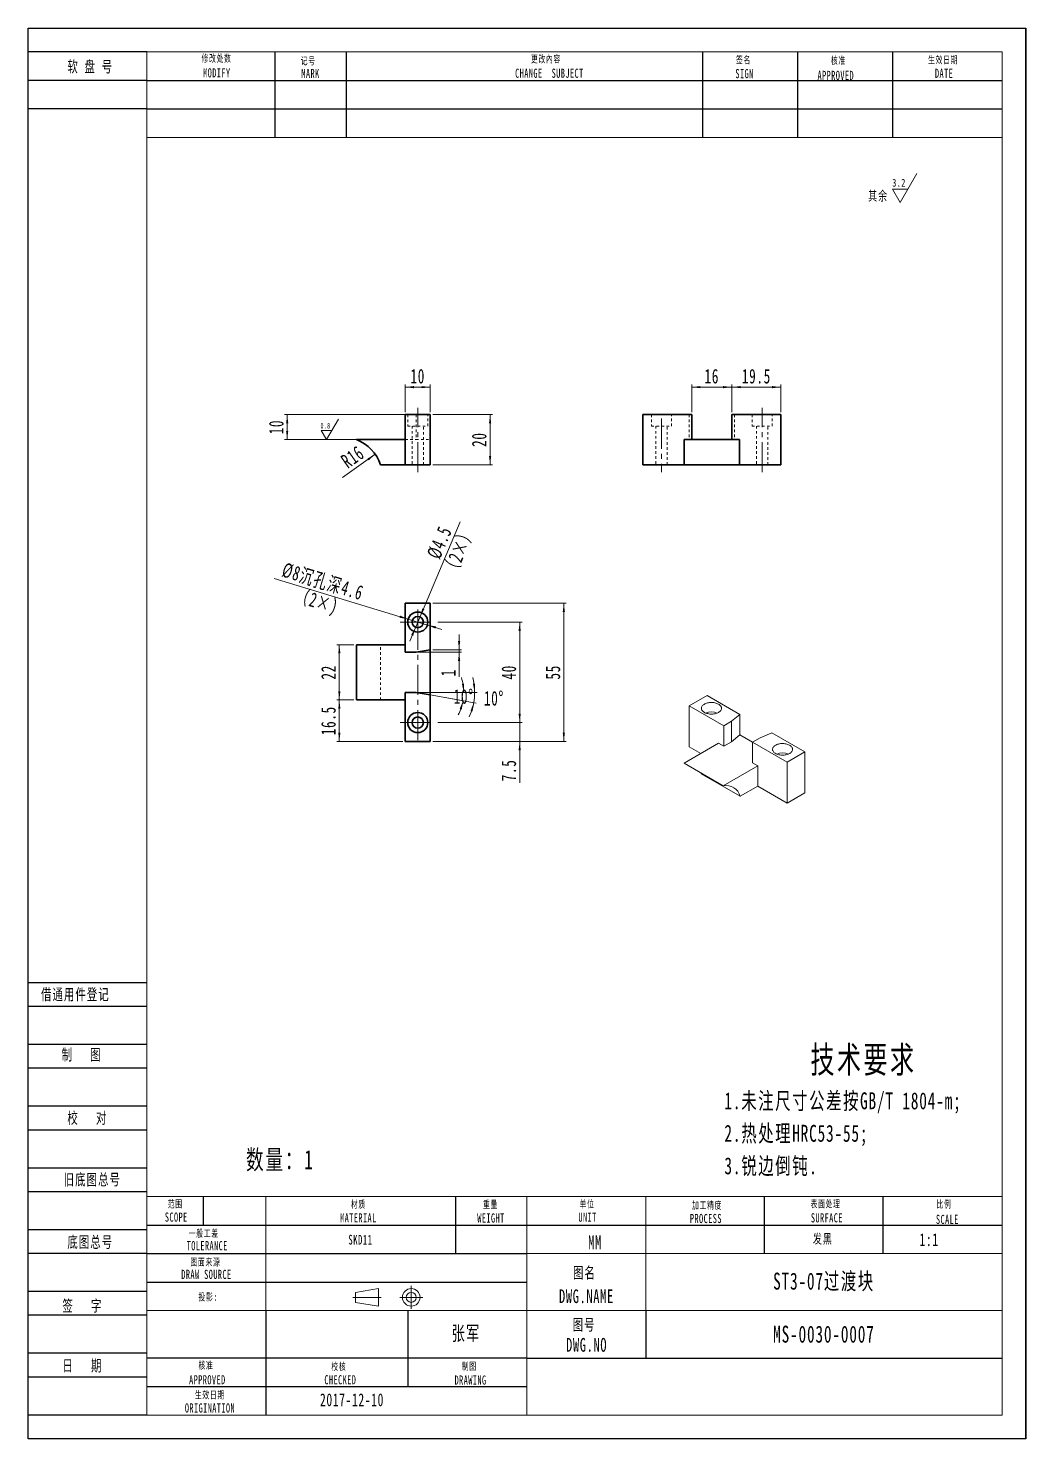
# Model space of a CAD drawing. Header units: millimetres. Extents: x 1333 to 6759, y -11 to 566.
# Drawn here: x 2247 to 2644, y 0 to 561 of the extents above; entities that cross this region are included whole.
import ezdxf

# ---------------------------------------------------------------- set-up
doc = ezdxf.new("R2010")
doc.units = ezdxf.units.MM
for name, pattern in [('AD_LTYPE3 0 mm', [16, 11, -1, 1, -1, 1, -1]), ('AD_LTYPE6 0 mm', [12, 1, -1, 1, -1, 1, -1, 1, -1, 1, -1, 1, -1]), ('点画线', [18, 12, -2, 2, -2]), ('虚线', [2, 1, -1])]:
    doc.linetypes.add(name, pattern=pattern)
doc.layers.get('0').update_dxf_attribs({"lineweight": 35})
for name, color, linetype, lineweight in [('ACAD0', 7, 'Continuous', 0), ('ACADA-定位3-标高', 171, 'Continuous', 0), ('ACADA-构件3-柱砼', 9, 'Continuous', 0), ('ACADA-构件8-屋面', 7, 'Continuous', 0), ('EB0', 7, 'Continuous', 35), ('中心线层', 1, '点画线', 18), ('尺寸线层', 3, 'Continuous', 18), ('虚线层', 6, '虚线', 18)]:
    doc.layers.add(name, color=color, linetype=linetype, lineweight=lineweight)
doc.styles.add('标准', font='', dxfattribs={"width": 0.667})
doc.styles.get('标准').set_extended_font_data('宋体')
doc.dimstyles.new('标准', dxfattribs={"dimtxt": 5.779688, "dimasz": 3.5, "dimexe": 1, "dimexo": 1, "dimgap": 1.209086, "dimtad": 1, "dimdec": 1, "dimdsep": 46, "dimtxsty": '标准', "dimblk": '_CAXARROW', "dimcen": 0, "dimdle": 7, "dimazin": 2, "dimtfac": 0.707107, "dimtdec": 3, "dimtmove": 0, "dimatfit": 3, "dimfxl": 0, "dimfrac": 2, "dimtolj": 1, "dimarcsym": 0})

# ---------------------------------------------------------------- blocks, each defined once
blk = doc.blocks.new('*X26')
at = {"layer": '尺寸线层', "linetype": 'Continuous', "lineweight": 18}
blk.add_hatch(color=0, dxfattribs=at).paths.add_polyline_path([(2385.52, 391.72), (2382.9, 389.36), (2382.4, 390.08)], flags=0)
at = {"layer": '尺寸线层', "color": 0, "linetype": 'Continuous', "lineweight": 18}
blk.add_line((2385.52, 391.72), (2372.4, 382.56), dxfattribs=at)
at = {"layer": '尺寸线层', "color": 0, "linetype": 'Continuous', "lineweight": 18, "insert": (2376.49, 390.68), "char_height": 5.78, "width": 18.6641, "attachment_point": 5, "rotation": 34.9367, "line_spacing_factor": 1.15057, "style": '标准'}
blk.add_mtext('\\T1.1;R16', dxfattribs=at)
blk = doc.blocks.new('_CAXARROW')
blk.add_hatch(color=0).paths.add_polyline_path([(0, 0), (-1, 0.125), (-1, -0.125)], flags=0)
blk = doc.blocks.new('*X27')
at = {"layer": '尺寸线层', "linetype": 'Continuous', "lineweight": 18}
for points in [[(2397.4, 418.46), (2400.9, 418.89), (2400.9, 418.02)], [(2407.4, 418.46), (2403.9, 418.89), (2403.9, 418.02)]]:
    blk.add_hatch(color=0, dxfattribs=at).paths.add_polyline_path(points, flags=0)
at = {"layer": '尺寸线层', "color": 0, "linetype": 'Continuous', "lineweight": 18}
for p, q in [((2397.4, 408.56), (2397.4, 419.46)), ((2397.4, 418.46), (2407.4, 418.46)), ((2407.4, 408.56), (2407.4, 419.46))]:
    blk.add_line(p, q, dxfattribs=at)
at = {"layer": '尺寸线层', "color": 0, "linetype": 'Continuous', "lineweight": 18, "insert": (2402.4, 422.77), "char_height": 5.78, "width": 8.2177, "attachment_point": 5, "line_spacing_factor": 1.15057, "style": '标准'}
blk.add_mtext('\\T1.1;10', dxfattribs=at)
blk = doc.blocks.new('*X28')
at = {"layer": '尺寸线层', "linetype": 'Continuous', "lineweight": 18}
for points in [[(2431.18, 407.56), (2431.62, 404.06), (2430.74, 404.06)], [(2431.18, 387.56), (2431.62, 391.06), (2430.74, 391.06)]]:
    blk.add_hatch(color=0, dxfattribs=at).paths.add_polyline_path(points, flags=0)
at = {"layer": '尺寸线层', "color": 0, "linetype": 'Continuous', "lineweight": 18}
for p, q in [((2408.4, 407.56), (2432.18, 407.56)), ((2431.18, 407.56), (2431.18, 387.56)), ((2408.4, 387.56), (2432.18, 387.56))]:
    blk.add_line(p, q, dxfattribs=at)
at = {"layer": '尺寸线层', "color": 0, "linetype": 'Continuous', "lineweight": 18, "insert": (2426.87, 397.56), "char_height": 5.78, "width": 8.2177, "attachment_point": 5, "rotation": 90, "line_spacing_factor": 1.15057, "style": '标准'}
blk.add_mtext('\\T1.1;20', dxfattribs=at)
blk = doc.blocks.new('*X29')
at = {"layer": '尺寸线层', "linetype": 'Continuous', "lineweight": 18}
for points in [[(2350.45, 407.56), (2350.02, 404.06), (2350.89, 404.06)], [(2350.45, 397.56), (2350.02, 401.06), (2350.89, 401.06)]]:
    blk.add_hatch(color=0, dxfattribs=at).paths.add_polyline_path(points, flags=0)
at = {"layer": '尺寸线层', "color": 0, "linetype": 'Continuous', "lineweight": 18}
for p, q in [((2397.4, 407.56), (2349.45, 407.56)), ((2350.45, 397.56), (2350.45, 407.56)), ((2376.97, 397.56), (2349.45, 397.56))]:
    blk.add_line(p, q, dxfattribs=at)
at = {"layer": '尺寸线层', "color": 0, "linetype": 'Continuous', "lineweight": 18, "insert": (2346.14, 402.56), "char_height": 5.78, "width": 8.2177, "attachment_point": 5, "rotation": 90, "line_spacing_factor": 1.15057, "style": '标准'}
blk.add_mtext('\\T1.1;10', dxfattribs=at)
blk = doc.blocks.new('*X30')
at = {"layer": 'EB0', "linetype": 'Continuous', "lineweight": 18}
for points in [[(2398.57, 326.13), (2395.35, 327.56), (2395.09, 326.73)], [(2406.23, 323.82), (2409.71, 323.22), (2409.45, 322.39)]]:
    blk.add_hatch(color=0, dxfattribs=at).paths.add_polyline_path(points, flags=0)
at = {"layer": 'EB0', "color": 0, "linetype": 'Continuous', "lineweight": 18}
blk.add_line((2345.27, 342.25), (2411.97, 322.08), dxfattribs=at)
at = {"layer": 'EB0', "color": 0, "linetype": 'Continuous', "lineweight": 18, "attachment_point": 5, "rotation": 343.1731, "line_spacing_factor": 1.15057, "style": '标准'}
for s, insert, char_height, width in [('\\T1.1;%%C8沉孔深4.6', (2364.56, 340.92), 5.7797, 51.0115), ('\\T1.1;（2×)', (2362.07, 332.67), 5.78, 27.3959)]:
    blk.add_mtext(s, dxfattribs=dict(at, insert=insert, char_height=char_height, width=width))
blk = doc.blocks.new('*X31')
at = {"layer": 'EB0', "linetype": 'Continuous', "lineweight": 18}
for points in [[(2403.28, 327.05), (2405.04, 330.1), (2404.23, 330.44)], [(2401.52, 322.9), (2400.57, 319.51), (2399.76, 319.85)]]:
    blk.add_hatch(color=0, dxfattribs=at).paths.add_polyline_path(points, flags=0)
at = {"layer": 'EB0', "color": 0, "linetype": 'Continuous', "lineweight": 18}
blk.add_line((2419.25, 364.86), (2399.19, 317.38), dxfattribs=at)
at = {"layer": 'EB0', "color": 0, "linetype": 'Continuous', "lineweight": 18, "attachment_point": 5, "rotation": 67.0967, "line_spacing_factor": 1.15057, "style": '标准'}
for s, insert, char_height, width in [('\\T1.1;%%C4.5', (2411.08, 356.59), 5.7797, 37.6882), ('\\T1.1;（2×）', (2419.02, 353.24), 5.78, 48.7303)]:
    blk.add_mtext(s, dxfattribs=dict(at, insert=insert, char_height=char_height, width=width))
blk = doc.blocks.new('*X32')
at = {"layer": '尺寸线层', "linetype": 'Continuous', "lineweight": 18}
for points in [[(2511.38, 418.46), (2514.88, 418.02), (2514.88, 418.89)], [(2527.38, 418.46), (2523.88, 418.02), (2523.88, 418.89)]]:
    blk.add_hatch(color=0, dxfattribs=at).paths.add_polyline_path(points, flags=0)
at = {"layer": '尺寸线层', "color": 0, "linetype": 'Continuous', "lineweight": 18}
for p, q in [((2511.38, 408.56), (2511.38, 419.46)), ((2527.38, 418.46), (2511.38, 418.46)), ((2527.38, 408.56), (2527.38, 419.46))]:
    blk.add_line(p, q, dxfattribs=at)
at = {"layer": '尺寸线层', "color": 0, "linetype": 'Continuous', "lineweight": 18, "insert": (2519.38, 422.77), "char_height": 5.78, "width": 8.1856, "attachment_point": 5, "line_spacing_factor": 1.15057, "style": '标准'}
blk.add_mtext('\\T1.1;16', dxfattribs=at)
blk = doc.blocks.new('*X33')
at = {"layer": '尺寸线层', "linetype": 'Continuous', "lineweight": 18}
for points in [[(2527.38, 418.46), (2530.88, 418.02), (2530.88, 418.89)], [(2546.88, 418.46), (2543.38, 418.02), (2543.38, 418.89)]]:
    blk.add_hatch(color=0, dxfattribs=at).paths.add_polyline_path(points, flags=0)
at = {"layer": '尺寸线层', "color": 0, "linetype": 'Continuous', "lineweight": 18}
for p, q in [((2527.38, 408.56), (2527.38, 419.46)), ((2546.88, 418.46), (2527.38, 418.46)), ((2546.88, 408.56), (2546.88, 419.46))]:
    blk.add_line(p, q, dxfattribs=at)
at = {"layer": '尺寸线层', "color": 0, "linetype": 'Continuous', "lineweight": 18, "insert": (2537.13, 422.77), "char_height": 5.78, "width": 17.1678, "attachment_point": 5, "line_spacing_factor": 1.15057, "style": '标准'}
blk.add_mtext('\\T1.1;19.5', dxfattribs=at)
blk = doc.blocks.new('*X34')
at = {"layer": '尺寸线层', "linetype": 'Continuous', "lineweight": 18}
for points in [[(2460.51, 332.48), (2460.94, 328.98), (2460.07, 328.98)], [(2460.51, 277.48), (2460.94, 280.98), (2460.07, 280.98)]]:
    blk.add_hatch(color=0, dxfattribs=at).paths.add_polyline_path(points, flags=0)
at = {"layer": '尺寸线层', "color": 0, "linetype": 'Continuous', "lineweight": 18}
for p, q in [((2408.4, 332.48), (2461.51, 332.48)), ((2460.51, 332.48), (2460.51, 277.48)), ((2408.4, 277.48), (2461.51, 277.48))]:
    blk.add_line(p, q, dxfattribs=at)
at = {"layer": '尺寸线层', "color": 0, "linetype": 'Continuous', "lineweight": 18, "insert": (2456.2, 304.98), "char_height": 5.78, "width": 8.1213, "attachment_point": 5, "rotation": 90, "line_spacing_factor": 1.15057, "style": '标准'}
blk.add_mtext('\\T1.1;55', dxfattribs=at)
blk = doc.blocks.new('*X35')
at = {"layer": '尺寸线层', "linetype": 'Continuous', "lineweight": 18}
for points in [[(2442.96, 324.98), (2442.52, 321.48), (2443.39, 321.48)], [(2442.96, 284.98), (2442.52, 288.48), (2443.39, 288.48)]]:
    blk.add_hatch(color=0, dxfattribs=at).paths.add_polyline_path(points, flags=0)
at = {"layer": '尺寸线层', "color": 0, "linetype": 'Continuous', "lineweight": 18}
for p, q in [((2410.4, 324.98), (2443.96, 324.98)), ((2442.96, 284.98), (2442.96, 324.98)), ((2410.4, 284.98), (2443.96, 284.98))]:
    blk.add_line(p, q, dxfattribs=at)
at = {"layer": '尺寸线层', "color": 0, "linetype": 'Continuous', "lineweight": 18, "insert": (2438.65, 304.98), "char_height": 5.78, "width": 8.2177, "attachment_point": 5, "rotation": 90, "line_spacing_factor": 1.15057, "style": '标准'}
blk.add_mtext('\\T1.1;40', dxfattribs=at)
blk = doc.blocks.new('*X36')
at = {"layer": '尺寸线层', "linetype": 'Continuous', "lineweight": 18}
for points in [[(2442.96, 284.98), (2442.52, 288.48), (2443.39, 288.48)], [(2442.96, 277.48), (2442.52, 273.98), (2443.39, 273.98)]]:
    blk.add_hatch(color=0, dxfattribs=at).paths.add_polyline_path(points, flags=0)
at = {"layer": '尺寸线层', "color": 0, "linetype": 'Continuous', "lineweight": 18}
for p, q in [((2442.96, 260.95), (2442.96, 290.98)), ((2410.4, 284.98), (2443.96, 284.98)), ((2408.4, 277.48), (2443.96, 277.48))]:
    blk.add_line(p, q, dxfattribs=at)
at = {"layer": '尺寸线层', "color": 0, "linetype": 'Continuous', "lineweight": 18, "insert": (2438.65, 265.96), "char_height": 5.78, "width": 12.6446, "attachment_point": 5, "rotation": 90, "line_spacing_factor": 1.15057, "style": '标准'}
blk.add_mtext('\\T1.1;7.5', dxfattribs=at)
blk = doc.blocks.new('*X37')
at = {"layer": '尺寸线层', "linetype": 'Continuous', "lineweight": 18}
for points in [[(2418.85, 313.98), (2419.29, 317.48), (2418.41, 317.48)], [(2418.85, 312.98), (2419.29, 309.48), (2418.41, 309.48)]]:
    blk.add_hatch(color=0, dxfattribs=at).paths.add_polyline_path(points, flags=0)
at = {"layer": '尺寸线层', "color": 0, "linetype": 'Continuous', "lineweight": 18}
for p, q in [((2418.85, 319.98), (2418.85, 303.13)), ((2402.73, 312.98), (2419.85, 312.98)), ((2408.4, 313.98), (2419.85, 313.98))]:
    blk.add_line(p, q, dxfattribs=at)
at = {"layer": '尺寸线层', "color": 0, "linetype": 'Continuous', "lineweight": 18, "insert": (2414.54, 304.8), "char_height": 5.78, "width": 3.2768, "attachment_point": 5, "rotation": 90, "line_spacing_factor": 1.15057, "style": '标准'}
blk.add_mtext('\\T1.1;1', dxfattribs=at)
blk = doc.blocks.new('*X38')
at = {"layer": '尺寸线层', "linetype": 'Continuous', "lineweight": 18}
for points in [[(2425.04, 296.98), (2424.34, 300.4), (2425.21, 300.53)], [(2424.68, 292.93), (2423.4, 289.68), (2424.23, 289.4)]]:
    blk.add_hatch(color=0, dxfattribs=at).paths.add_polyline_path(points, flags=0)
at = {"layer": '尺寸线层', "color": 0, "linetype": 'Continuous', "lineweight": 18}
for p, q in [((2401.73, 296.98), (2426.04, 296.98)), ((2407.4, 295.98), (2425.67, 292.75))]:
    blk.add_line(p, q, dxfattribs=at)
blk.add_arc((2401.73, 296.98), 23.31, 335.2505, 14.7495, dxfattribs=at)
at = {"layer": '尺寸线层', "color": 0, "linetype": 'Continuous', "lineweight": 18, "insert": (2432.69, 294.6), "char_height": 5.7797, "width": 12.0342, "attachment_point": 5, "line_spacing_factor": 1.15057, "style": '标准'}
blk.add_mtext('\\T1.1;10%%D', dxfattribs=at)
blk = doc.blocks.new('*X39')
at = {"layer": '尺寸线层', "linetype": 'Continuous', "lineweight": 18}
for points in [[(2371.2, 315.98), (2370.76, 312.48), (2371.64, 312.48)], [(2371.2, 293.98), (2370.76, 297.48), (2371.64, 297.48)]]:
    blk.add_hatch(color=0, dxfattribs=at).paths.add_polyline_path(points, flags=0)
at = {"layer": '尺寸线层', "color": 0, "linetype": 'Continuous', "lineweight": 18}
for p, q in [((2376.97, 315.98), (2370.2, 315.98)), ((2371.2, 293.98), (2371.2, 315.98)), ((2376.97, 293.98), (2370.2, 293.98))]:
    blk.add_line(p, q, dxfattribs=at)
at = {"layer": '尺寸线层', "color": 0, "linetype": 'Continuous', "lineweight": 18, "insert": (2366.89, 304.98), "char_height": 5.78, "width": 8.1213, "attachment_point": 5, "rotation": 90, "line_spacing_factor": 1.15057, "style": '标准'}
blk.add_mtext('\\T1.1;22', dxfattribs=at)
blk = doc.blocks.new('*X40')
at = {"layer": '尺寸线层', "linetype": 'Continuous', "lineweight": 18}
for points in [[(2371.2, 293.98), (2370.76, 290.48), (2371.64, 290.48)], [(2371.2, 277.48), (2370.76, 280.98), (2371.64, 280.98)]]:
    blk.add_hatch(color=0, dxfattribs=at).paths.add_polyline_path(points, flags=0)
at = {"layer": '尺寸线层', "color": 0, "linetype": 'Continuous', "lineweight": 18}
for p, q in [((2376.97, 293.98), (2370.2, 293.98)), ((2371.2, 277.48), (2371.2, 293.98)), ((2396.4, 277.48), (2370.2, 277.48))]:
    blk.add_line(p, q, dxfattribs=at)
at = {"layer": '尺寸线层', "color": 0, "linetype": 'Continuous', "lineweight": 18, "insert": (2366.89, 285.73), "char_height": 5.78, "width": 17.1678, "attachment_point": 5, "rotation": 90, "line_spacing_factor": 1.15057, "style": '标准'}
blk.add_mtext('\\T1.1;16.5', dxfattribs=at)
blk = doc.blocks.new('*X66')
at = {"layer": '尺寸线层', "linetype": 'Continuous', "lineweight": 18}
for p, q in [((0, 0), (4.7, 8.13)), ((11.85, 0), (-6, 0)), ((0, 0), (-2.13, 3.7)), ((-2.13, 3.7), (2.13, 3.7))]:
    blk.add_line(p, q, dxfattribs=at)
at = {"layer": '尺寸线层', "linetype": 'Continuous', "lineweight": 18, "insert": (1.55, 5.53), "char_height": 2.204, "width": 4.8343, "attachment_point": 6, "line_spacing_factor": 1.15057, "style": '标准'}
blk.add_mtext('\\T1.1;0.8', dxfattribs=at)
blk = doc.blocks.new('*X68')
at = {"layer": '尺寸线层', "linetype": 'Continuous', "lineweight": 18}
for points in [[(2420.72, 296.98), (2419.97, 300.38), (2420.83, 300.54)], [(2420.43, 293.68), (2419.1, 290.46), (2419.92, 290.15)]]:
    blk.add_hatch(color=0, dxfattribs=at).paths.add_polyline_path(points, flags=0)
at = {"layer": '尺寸线层', "color": 0, "linetype": 'Continuous', "lineweight": 18}
for p, q in [((2401.73, 296.98), (2421.72, 296.98)), ((2407.4, 295.98), (2421.41, 293.5))]:
    blk.add_line(p, q, dxfattribs=at)
for start, end in [(0, 18.1032), (331.8968, 350)]:
    blk.add_arc((2401.73, 296.98), 18.99, start, end, dxfattribs=at)
at = {"layer": '尺寸线层', "color": 0, "linetype": 'Continuous', "lineweight": 18, "insert": (2420.65, 295.32), "char_height": 5.7797, "width": 12.0342, "attachment_point": 5, "line_spacing_factor": 1.15057, "style": '标准'}
blk.add_mtext('\\T1.1;10%%D', dxfattribs=at)
blk = doc.blocks.new('*X238')
at = {"layer": '尺寸线层', "linetype": 'Continuous', "lineweight": 18}
for p, q in [((0, 0), (6.64, 11.5)), ((-3.02, 5.23), (3.02, 5.23)), ((0, 0), (-3.02, 5.23))]:
    blk.add_line(p, q, dxfattribs=at)
at = {"layer": '尺寸线层', "linetype": 'Continuous', "lineweight": 18, "line_spacing_factor": 1.15057, "style": '标准'}
for s, insert, char_height, width, attachment_point in [('\\T1.1;3.2', (2.19, 7.82), 3.116, 6.8178, 6), ('\\T1.1;其余', (-8.81, 2.45), 3.853, 16.7863, 5)]:
    blk.add_mtext(s, dxfattribs=dict(at, insert=insert, char_height=char_height, width=width, attachment_point=attachment_point))

msp = doc.modelspace()

# ---------------------------------------------------------------- linework, layer by layer
at = {"layer": 'ACAD0', "linetype": 'Continuous', "lineweight": 0}
for p, q in [((2294.68, 9.45), (2294.68, 551.83)), ((2294.68, 551.83), (2634.84, 551.83)), ((2634.84, 551.83), (2634.84, 9.45)), ((2294.68, 517.81), (2634.84, 517.81)), ((2294.68, 96.38), (2634.84, 96.38)), ((2341.92, 51.02), (2341.92, 96.38)), ((2445.86, 9.45), (2445.86, 96.38)), ((2493.11, 51.02), (2493.11, 96.38)), ((2445.86, 73.7), (2634.84, 73.7)), ((2294.68, 51.02), (2634.84, 51.02)), ((2294.68, 9.45), (2634.84, 9.45))]:
    msp.add_line(p, q, dxfattribs=at)
at = {"layer": 'ACAD0', "color": 7, "linetype": 'AD_LTYPE6 0 mm', "lineweight": 0}
for p, q in [((2398.4, 407.56), (2398.4, 402.96)), ((2401.73, 407.56), (2401.73, 397.56)), ((2406.4, 402.96), (2406.4, 407.56)), ((2398.4, 402.96), (2402.4, 402.96)), ((2400.15, 402.96), (2400.15, 387.56)), ((2402.4, 402.96), (2406.4, 402.96)), ((2404.65, 387.56), (2404.65, 402.96)), ((2397.4, 397.56), (2401.73, 397.56)), ((2401.73, 397.56), (2407.4, 397.56))]:
    msp.add_line(p, q, dxfattribs=at)
at = {"layer": 'ACAD0', "color": 7, "linetype": 'Continuous', "lineweight": 15}
for p, q in [((2517.48, 295.77), (2510.41, 291.69)), ((2530.56, 288.22), (2517.48, 295.77)), ((2510.41, 291.69), (2510.41, 275.36)), ((2524.2, 283.73), (2510.41, 291.69)), ((2530.56, 288.22), (2527.26, 285.49)), ((2530.56, 288.22), (2530.56, 280.05)), ((2524.2, 283.73), (2527.26, 285.49)), ((2524.2, 283.73), (2524.2, 275.56)), ((2527.26, 285.49), (2527.26, 277.33)), ((2538.57, 278.96), (2543.29, 280.87)), ((2556.37, 273.32), (2543.29, 280.87)), ((2508.34, 268.85), (2522.08, 276.79)), ((2515.01, 272.7), (2510.41, 275.36)), ((2524.2, 275.56), (2522.08, 276.79)), ((2524.2, 275.56), (2527.26, 277.33)), ((2530.56, 280.05), (2527.26, 277.33)), ((2535.51, 277.19), (2530.56, 280.05)), ((2535.51, 277.19), (2538.57, 278.96)), ((2535.51, 277.19), (2535.51, 269.03)), ((2549.3, 269.23), (2535.51, 277.19)), ((2556.37, 273.32), (2549.3, 269.23)), ((2556.37, 256.99), (2556.37, 273.32)), ((2523.89, 259.87), (2508.34, 268.85)), ((2515.01, 265), (2515.15, 264.62)), ((2530.7, 255.64), (2515.15, 264.62)), ((2537.63, 267.8), (2523.89, 259.87)), ((2537.63, 267.8), (2535.51, 269.03)), ((2537.63, 259.64), (2537.63, 267.8)), ((2549.3, 269.23), (2549.3, 252.9)), ((2537.63, 259.64), (2530.7, 255.64)), ((2549.3, 252.9), (2537.63, 259.64)), ((2549.3, 252.9), (2556.37, 256.99))]:
    msp.add_line(p, q, dxfattribs=at)
for points in [[(2522.08, 289.03), (2522.36, 289.22), (2522.61, 289.41), (2522.82, 289.63), (2522.99, 289.85), (2523.12, 290.09), (2523.21, 290.33), (2523.25, 290.57), (2523.24, 290.82), (2523.19, 291.06), (2523.09, 291.3), (2522.96, 291.54), (2522.77, 291.76), (2522.55, 291.97), (2522.3, 292.16), (2522, 292.34), (2521.68, 292.5), (2521.33, 292.64), (2520.95, 292.76), (2520.56, 292.85), (2520.15, 292.92), (2519.73, 292.96), (2519.3, 292.97), (2518.88, 292.96), (2518.46, 292.93), (2518.04, 292.87), (2517.65, 292.78), (2517.27, 292.67), (2516.91, 292.54), (2516.58, 292.38), (2516.28, 292.21), (2516.01, 292.02), (2515.78, 291.81), (2515.59, 291.59), (2515.44, 291.36), (2515.33, 291.12), (2515.27, 290.88), (2515.25, 290.63), (2515.28, 290.39), (2515.35, 290.15), (2515.47, 289.91), (2515.63, 289.68), (2515.83, 289.47), (2516.07, 289.26), (2516.35, 289.08), (2516.66, 288.91), (2516.99, 288.76), (2517.36, 288.63), (2517.74, 288.53), (2518.15, 288.45), (2518.56, 288.39), (2518.98, 288.36), (2519.41, 288.36), (2519.83, 288.38), (2520.25, 288.43), (2520.66, 288.5), (2521.05, 288.6), (2521.42, 288.72), (2521.76, 288.87), (2522.08, 289.03)], [(2550.36, 272.7), (2550.65, 272.89), (2550.9, 273.09), (2551.11, 273.3), (2551.28, 273.53), (2551.41, 273.76), (2551.49, 274), (2551.53, 274.25), (2551.53, 274.49), (2551.47, 274.74), (2551.38, 274.97), (2551.24, 275.21), (2551.06, 275.43), (2550.84, 275.64), (2550.58, 275.83), (2550.29, 276.01), (2549.96, 276.17), (2549.61, 276.31), (2549.24, 276.43), (2548.84, 276.52), (2548.43, 276.59), (2548.01, 276.63), (2547.59, 276.65), (2547.16, 276.64), (2546.74, 276.6), (2546.33, 276.54), (2545.93, 276.45), (2545.55, 276.34), (2545.19, 276.21), (2544.86, 276.05), (2544.56, 275.88), (2544.29, 275.69), (2544.06, 275.48), (2543.87, 275.26), (2543.72, 275.03), (2543.61, 274.8), (2543.55, 274.55), (2543.53, 274.31), (2543.56, 274.06), (2543.64, 273.82), (2543.75, 273.58), (2543.91, 273.36), (2544.12, 273.14), (2544.36, 272.94), (2544.63, 272.75), (2544.94, 272.58), (2545.28, 272.43), (2545.64, 272.3), (2546.03, 272.2), (2546.43, 272.12), (2546.85, 272.06), (2547.27, 272.03), (2547.69, 272.03), (2548.12, 272.05), (2548.54, 272.1), (2548.94, 272.18), (2549.33, 272.27), (2549.7, 272.4), (2550.05, 272.54), (2550.36, 272.7)]]:
    msp.add_lwpolyline(points, dxfattribs=at)
for centre, radius, start, end in [((2519.25, 282.8), 6.42, 68.762, 111.238), ((2547.53, 266.47), 6.42, 68.762, 111.238), ((2524.99, 254.04), 5.93, 15.6067, 100.6525)]:
    msp.add_arc(centre, radius, start, end, dxfattribs=at)
at = {"layer": 'ACADA-构件3-柱砼', "linetype": 'ByBlock', "lineweight": -2, "ltscale": 0.2}
for p, q in [((2247.43, 0), (2247.43, 561.27)), ((2247.43, 561.27), (2644.29, 561.27)), ((2644.29, 0), (2644.29, 561.27)), ((2644.29, 561.27), (2644.29, 0)), ((2294.68, 551.83), (2247.43, 551.83)), ((2345.7, 517.81), (2345.7, 551.83)), ((2374.05, 517.81), (2374.05, 551.83)), ((2515.79, 517.81), (2515.79, 551.83)), ((2553.58, 517.81), (2553.58, 551.83)), ((2591.38, 517.81), (2591.38, 551.83)), ((2294.68, 540.49), (2247.43, 540.49)), ((2294.68, 540.49), (2634.84, 540.49)), ((2294.68, 529.15), (2247.43, 529.15)), ((2294.68, 529.15), (2634.84, 529.15)), ((2294.68, 181.42), (2247.43, 181.42)), ((2294.68, 171.97), (2247.43, 171.97)), ((2294.68, 156.85), (2247.43, 156.85)), ((2294.68, 147.41), (2247.43, 147.41)), ((2294.68, 132.29), (2247.43, 132.29)), ((2294.68, 122.84), (2247.43, 122.84)), ((2294.68, 107.72), (2247.43, 107.72)), ((2294.68, 98.27), (2247.43, 98.27)), ((2317.09, 96.4), (2317.09, 85.04)), ((2417.52, 73.7), (2417.52, 96.38)), ((2540.35, 73.7), (2540.35, 96.38)), ((2587.6, 73.7), (2587.6, 96.38)), ((2294.68, 85.04), (2634.84, 85.04)), ((2294.68, 83.15), (2247.43, 83.15)), ((2294.68, 73.7), (2247.43, 73.7)), ((2294.68, 73.7), (2445.86, 73.7)), ((2294.68, 62.36), (2445.86, 62.36)), ((2294.68, 58.58), (2247.43, 58.58)), ((2341.92, 51.02), (2341.92, 9.45)), ((2398.62, 20.79), (2398.62, 51.02)), ((2493.11, 51.02), (2493.11, 32.13)), ((2294.68, 49.14), (2247.43, 49.14)), ((2294.68, 34.02), (2247.43, 34.02)), ((2445.86, 32.13), (2294.68, 32.13)), ((2445.86, 32.13), (2634.84, 32.13)), ((2294.68, 24.57), (2247.43, 24.57)), ((2294.68, 20.79), (2445.86, 20.79)), ((2294.68, 9.45), (2247.43, 9.45)), ((2644.29, 0), (2247.43, 0))]:
    msp.add_line(p, q, dxfattribs=at)
at = {"layer": 'ACADA-构件8-屋面', "linetype": 'Continuous', "lineweight": 18}
for p, q in [((2376.64, 56.26), (2387.87, 56.26)), ((2377.7, 58.24), (2386.81, 59.75)), ((2377.7, 58.24), (2377.7, 54.28)), ((2386.81, 59.75), (2386.81, 52.77)), ((2395.26, 56.26), (2404.36, 56.26)), ((2399.81, 51.71), (2399.81, 60.81)), ((2377.7, 54.28), (2386.81, 52.77))]:
    msp.add_line(p, q, dxfattribs=at)
for radius in [3.49, 1.98]:
    msp.add_circle((2399.81, 56.26), radius, dxfattribs=at)
at = {"layer": 'EB0'}
for p, q in [((2397.4, 407.56), (2397.4, 387.56)), ((2407.4, 407.56), (2397.4, 407.56)), ((2407.4, 387.56), (2407.4, 407.56)), ((2511.38, 407.56), (2491.88, 407.56)), ((2491.88, 407.56), (2491.88, 387.56)), ((2511.38, 407.56), (2511.38, 397.56)), ((2527.38, 407.56), (2527.38, 397.56)), ((2546.88, 407.56), (2527.38, 407.56)), ((2546.88, 407.56), (2546.88, 387.56)), ((2397.4, 397.56), (2377.97, 397.56)), ((2530.38, 397.56), (2508.38, 397.56)), ((2508.38, 397.56), (2508.38, 387.56)), ((2530.38, 387.56), (2530.38, 397.56)), ((2397.4, 387.56), (2387.6, 387.56)), ((2397.4, 387.56), (2407.4, 387.56)), ((2508.38, 387.56), (2491.88, 387.56)), ((2530.38, 387.56), (2508.38, 387.56)), ((2546.88, 387.56), (2530.38, 387.56)), ((2397.4, 312.98), (2397.4, 332.48)), ((2407.4, 332.48), (2397.4, 332.48)), ((2407.4, 313.98), (2407.4, 332.48)), ((2377.97, 315.98), (2397.4, 315.98)), ((2377.97, 293.98), (2377.97, 315.98)), ((2397.4, 312.98), (2401.73, 312.98)), ((2407.4, 313.98), (2401.73, 312.98)), ((2407.4, 295.98), (2407.4, 313.98)), ((2397.4, 293.98), (2377.97, 293.98)), ((2397.4, 296.98), (2401.73, 296.98)), ((2397.4, 277.48), (2397.4, 296.98)), ((2401.73, 296.98), (2407.4, 295.98)), ((2407.4, 277.48), (2407.4, 295.98)), ((2407.4, 277.48), (2397.4, 277.48))]:
    msp.add_line(p, q, dxfattribs=at)
for centre, radius in [((2402.4, 324.98), 4), ((2402.4, 324.98), 2.25), ((2402.4, 284.98), 4), ((2402.4, 284.98), 2.25)]:
    msp.add_circle(centre, radius, dxfattribs=at)
msp.add_arc((2372.4, 382.56), 16, 18.21, 69.6359, dxfattribs=at)
at = {"layer": '中心线层', "linetype": '点画线', "lineweight": 18}
for p, q in [((2402.4, 384.56), (2402.4, 410.26)), ((2539.38, 384.56), (2539.38, 410.26)), ((2499.38, 405.96), (2499.38, 384.56)), ((2402.4, 317.98), (2402.4, 331.98)), ((2395.4, 324.98), (2409.4, 324.98)), ((2402.4, 277.98), (2402.4, 317.98)), ((2395.4, 284.98), (2409.4, 284.98))]:
    msp.add_line(p, q, dxfattribs=at)
at = {"layer": '虚线层', "color": 6, "linetype": '虚线', "lineweight": 18}
for p, q in [((2495.38, 407.56), (2495.38, 402.96)), ((2503.38, 402.96), (2503.38, 407.56)), ((2510.38, 407.56), (2510.38, 397.56)), ((2528.38, 407.56), (2528.38, 397.56)), ((2535.38, 407.56), (2535.38, 402.96)), ((2543.38, 402.96), (2543.38, 407.56)), ((2495.38, 402.96), (2503.38, 402.96)), ((2497.13, 402.96), (2497.13, 387.56)), ((2501.63, 387.56), (2501.63, 402.96)), ((2535.38, 402.96), (2543.38, 402.96)), ((2537.13, 402.96), (2537.13, 387.56)), ((2541.63, 387.56), (2541.63, 402.96)), ((2387.6, 293.98), (2387.6, 315.98))]:
    msp.add_line(p, q, dxfattribs=at)

# ---------------------------------------------------------------- block references
at = {"layer": 'ACAD0'}
msp.add_blockref('*X238', (2594.34, 491.94), dxfattribs=at)
at = {"layer": 'EB0'}
msp.add_blockref('*X66', (2366.12, 397.56), dxfattribs=at)

# ---------------------------------------------------------------- texts
at = {"layer": 'ACADA-定位3-标高', "linetype": 'Continuous', "lineweight": 18, "line_spacing_factor": 1.15057, "style": '标准'}
for s, insert, char_height, width, attachment_point in [('\\T1.1;数量：1', (2334.06, 106.33), 7.715, 38.9526, 7), ('\\T1.1;ST3-07过渡块', (2563.98, 62.36), 6.743, 141.736, 5), ('\\T1.1;MS-0030-0007', (2563.98, 41.58), 6.743, 141.736, 5), ('\\T1.1;2017-12-10', (2363.51, 12.89), 5.0988, 39.173, 7)]:
    msp.add_mtext(s, dxfattribs=dict(at, insert=insert, char_height=char_height, width=width, attachment_point=attachment_point))
at = {"layer": 'ACADA-定位3-标高', "linetype": 'AD_LTYPE3 0 mm', "lineweight": 0, "insert": (2602.02, 76.59), "char_height": 5.097, "width": 10.8681, "attachment_point": 7, "line_spacing_factor": 1.15057, "style": '标准'}
msp.add_mtext('\\T1.1;1:1', dxfattribs=at)
at = {"layer": 'ACADA-构件8-屋面', "linetype": 'Continuous', "lineweight": 18, "line_spacing_factor": 1.15057, "style": '标准'}
for s, insert, char_height, width, attachment_point in [('\\T1.1;修改处数', (2322.36, 549.11), 2.913, 20.7275, 5), ('\\T1.1;记号', (2358.84, 548.12), 2.913, 14.5107, 5), ('\\T1.1;更改內容', (2453.41, 548.86), 2.913, 39.3958, 5), ('\\T1.1;签名', (2532, 548.52), 2.913, 14.5107, 5), ('\\T1.1;核准', (2569.73, 548.27), 2.913, 18.6593, 5), ('\\T1.1;生效日期', (2611.41, 548.52), 2.913, 16.5789, 5), ('\\T1.1;软 盘 号', (2263.02, 548.28), 4.5511, 24.9916, 1), ('\\T1.1;MODIFY', (2322.46, 543.49), 3.6408, 16.591, 5), ('\\T1.1;MARK', (2359.74, 543.27), 3.641, 12.4425, 5), ('\\T1.1;CHANGE  SUBJECT', (2454.76, 543.34), 3.6408, 35.2594, 5), ('\\T1.1;SIGN', (2532.39, 543.18), 3.641, 12.4425, 5), ('\\T1.1;DATE', (2611.78, 543.34), 3.641, 12.4425, 5), ('\\T1.1;APPROVED', (2568.7, 542.47), 3.6408, 16.591, 5), ('\\T1.1;借通用件登记', (2252.53, 179.11), 4.5511, 42.9407, 1), ('\\T1.1;制   图', (2260.72, 155.13), 4.5511, 24.9916, 1), ('\\T1.1;校   对', (2263.02, 129.94), 4.5511, 24.9916, 1), ('\\T1.1;旧底图总号', (2261.55, 105.42), 4.5511, 71.2879, 1), ('\\T1.1;SCOPE', (2306.33, 88.18), 3.6408, 10.4963, 5), ('\\T1.1;范围', (2305.93, 93.27), 2.913, 9.1903, 5), ('\\T1.1;材质', (2378.78, 93.14), 2.913, 15.0019, 5), ('\\T1.1;重量', (2431.36, 93.16), 2.913, 16.9391, 5), ('\\T1.1;UNIT', (2469.96, 88.16), 3.641, 11.0089, 5), ('\\T1.1;单位', (2469.74, 93.24), 2.913, 13.0647, 5), ('\\T1.1;加工精度', (2517.51, 92.76), 2.913, 18.3844, 5), ('\\T1.1;表面处理', (2564.64, 93.31), 2.913, 18.3844, 5), ('\\T1.1;比例', (2611.74, 93.18), 2.913, 16.6913, 5), ('\\T1.1;MATERIAL', (2378.78, 87.9), 3.6408, 15.3921, 5), ('\\T1.1;WEIGHT', (2431.53, 87.82), 3.6408, 15.2903, 5), ('\\T1.1;PROCESS', (2517.03, 87.63), 3.6408, 14.676, 5), ('\\T1.1;SURFACE', (2565.16, 87.89), 3.6408, 14.5742, 5), ('\\T1.1;SCALE', (2613.09, 87.27), 3.6408, 15.1339, 5), ('\\T1.1;底图总号', (2263.02, 80.56), 4.551, 24.9916, 1), ('\\T1.1;TOLERANCE', (2318.64, 76.81), 3.6408, 18.4486, 5), ('\\T1.1;一般工差', (2317.25, 81.59), 2.913, 20.3216, 5), ('\\T1.1;   MM', (2468.85, 78.18), 5.4613, 22.3434, 5), ('\\T1.1;图面来源', (2317.95, 70.15), 2.913, 24.196, 5), ('\\T1.1;图名', (2468.72, 65.83), 4.551, 13.7855, 5), ('\\T1.1;投影:', (2319.01, 56.28), 2.913, 108.913, 5), ('\\T1.1;签   字', (2261.03, 55.19), 4.5511, 24.9916, 1), ('\\T1.1;张军', (2421.65, 41.66), 5.772, 75.5925, 5), ('\\T1.1;图号', (2468.58, 45.12), 4.551, 22.5029, 5), ('\\T1.1;日   期', (2261.03, 31.38), 4.5511, 24.9916, 1), ('\\T1.1;核准', (2318.16, 29.07), 2.913, 16.9391, 5), ('\\T1.1;校核', (2371.01, 28.58), 2.913, 15.0019, 5), ('\\T1.1;制图', (2422.89, 28.7), 2.913, 18.8763, 5), ('\\T1.1;APPROVED', (2318.7, 23.46), 3.6408, 17.0202, 5), ('\\T1.1;CHECKED', (2371.6, 23.46), 3.6408, 14.676, 5), ('\\T1.1;DRAWING', (2423.4, 23.34), 3.6408, 14.1672, 5), ('\\T1.1;生效日期', (2319.7, 17.29), 2.913, 24.196, 5), ('\\T1.1;ORIGINATION', (2319.73, 12.24), 3.6408, 20.5743, 5)]:
    msp.add_mtext(s, dxfattribs=dict(at, insert=insert, char_height=char_height, width=width, attachment_point=attachment_point))
at = {"layer": '尺寸线层', "linetype": 'Continuous', "lineweight": 18, "line_spacing_factor": 1.15057, "style": '标准'}
for s, insert, char_height, width, attachment_point in [('\\T1.1;技术要求', (2558.61, 156.15), 10.537, 72.7231, 1), ('\\T1.1;1.未注尺寸公差按GB/T 1804-m;\\P2.热处理HRC53-55;\\P3.锐边倒钝.', (2524.38, 137.86), 6.743, 128.952, 1), ('\\T1.1;SKD11', (2379.58, 79.19), 3.8481, 40.532, 5), ('\\T1.1;发黑', (2563.54, 79.37), 3.853, 47.2453, 5), ('\\T1.1;DRAW SOURCE', (2318.32, 65.39), 3.6408, 47.2128, 5), ('\\T1.1;DWG.NAME', (2469.49, 56.69), 5.4613, 47.2453, 5), ('\\T1.1;DWG.NO', (2469.58, 37.33), 5.4613, 47.4484, 5)]:
    msp.add_mtext(s, dxfattribs=dict(at, insert=insert, char_height=char_height, width=width, attachment_point=attachment_point))

# ---------------------------------------------------------------- dimensions: what is measured, and where the dimension line sits
at = {"layer": '尺寸线层'}
for base, p1, p2, picture, middle in [((2407.4, 418.46), (2397.4, 407.56), (2407.4, 407.56), '*X27', (2402.4, 418.46)), ((2511.38, 418.46), (2527.38, 407.56), (2511.38, 407.56), '*X32', (2519.38, 418.46)), ((2527.38, 418.46), (2546.88, 407.56), (2527.38, 407.56), '*X33', (2537.13, 418.46))]:
    dim = msp.add_linear_dim(base=base, p1=p1, p2=p2, dimstyle='标准', override={"dimsah": 1, "dimtfill": 1, "dimtzin": 8}, dxfattribs=at)
    dim.commit()
    dim.dimension.update_dxf_attribs({"geometry": picture, "text_midpoint": middle})
for base, p1, p2, picture, middle in [((2350.45, 407.56), (2377.97, 397.56), (2398.4, 407.56), '*X29', (2350.45, 402.56)), ((2431.18, 387.56), (2407.4, 407.56), (2407.4, 387.56), '*X28', (2431.18, 397.56)), ((2460.51, 277.48), (2407.4, 332.48), (2407.4, 277.48), '*X34', (2460.51, 304.98)), ((2418.85, 312.98), (2407.4, 313.98), (2401.73, 312.98), '*X37', (2418.85, 304.8)), ((2442.96, 324.98), (2409.4, 284.98), (2409.4, 324.98), '*X35', (2442.96, 304.98)), ((2371.2, 315.98), (2377.97, 293.98), (2377.97, 315.98), '*X39', (2371.2, 304.98)), ((2371.2, 293.98), (2397.4, 277.48), (2377.97, 293.98), '*X40', (2371.2, 285.73)), ((2442.96, 284.98), (2407.4, 277.48), (2409.4, 284.98), '*X36', (2442.96, 265.96))]:
    dim = msp.add_linear_dim(base=base, p1=p1, p2=p2, angle=90, dimstyle='标准', override={"dimsah": 1, "dimtfill": 1, "dimtzin": 8}, dxfattribs=at)
    dim.commit()
    dim.dimension.update_dxf_attribs({"geometry": picture, "text_midpoint": middle})
dim = msp.add_radius_dim(center=(2372.4, 382.56), mpoint=(2385.52, 391.72), dimstyle='标准', override={"dimpost": 'R<>', "dimsah": 1, "dimtmove": 2, "dimtfill": 1, "dimtzin": 8}, dxfattribs=at)
dim.commit()
dim.dimension.update_dxf_attribs({"geometry": '*X26', "text_midpoint": (2378.96, 387.14)})
dim = msp.add_diameter_dim_2p(p1=(2401.52, 322.9), p2=(2403.28, 327.05), dimstyle='标准', override={"dimpost": '%%C<>\\X（2×）', "dimsah": 1, "dimtmove": 2, "dimtfill": 1, "dimtzin": 8}, dxfattribs=at)
dim.commit()
dim.dimension.update_dxf_attribs({"geometry": '*X31', "text_midpoint": (2415.05, 354.92), "dimtype": 163})
dim = msp.add_diameter_dim_2p(p1=(2406.23, 323.82), p2=(2398.57, 326.13), text='%%C8沉孔深4.6\\X（2×)', dimstyle='标准', override={"dimpost": '%%C<>', "dimsah": 1, "dimtmove": 2, "dimtfill": 1}, dxfattribs=at)
dim.commit()
dim.dimension.update_dxf_attribs({"geometry": '*X30', "text_midpoint": (2363.31, 336.8), "dimtype": 163})
for base, picture, middle in [((2424.97, 295.19), '*X38', (2432.69, 294.6)), ((2420.65, 295.32), '*X68', (2420.65, 295.32))]:
    dim = msp.add_angular_dim_2l(base=base, line1=((2401.73, 296.98), (2407.4, 295.98)), line2=((2397.4, 296.98), (2401.73, 296.98)), dimstyle='标准', override={"dimtad": 0, "dimtih": 1, "dimtoh": 1, "dimsah": 1, "dimtdec": 2, "dimtix": 1, "dimtfill": 1, "dimtzin": 8}, dxfattribs=at)
    dim.commit()
    dim.dimension.update_dxf_attribs({"geometry": picture, "text_midpoint": middle})

doc.saveas('drawing.dxf')
